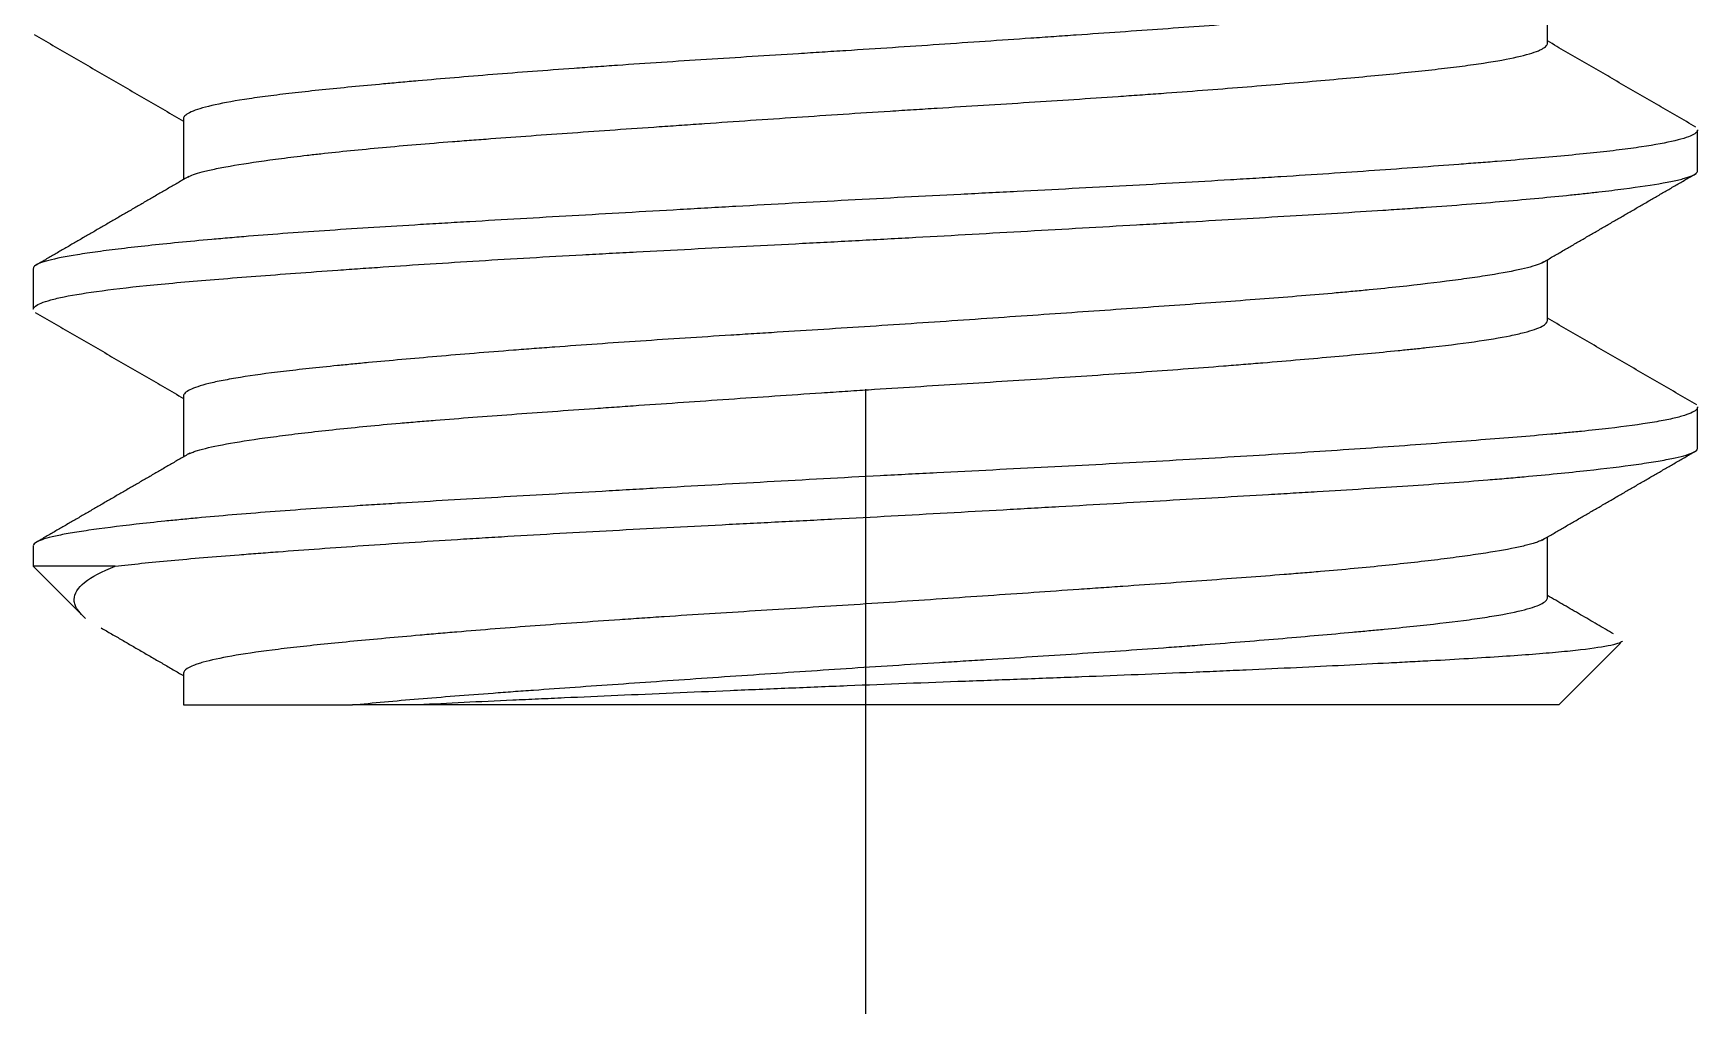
# Model space of a CAD drawing. Extents: x 1571 to 2360, y 0 to 579.
# Drawn here: x 2090.87 to 2096.87, y 173.45 to 176.96 of the extents above; entities that cross this region are included whole.
import ezdxf

# ---------------------------------------------------------------- set-up
doc = ezdxf.new("R2010")
doc.units = 0
doc.header["$LTSCALE"] = 10
doc.header["$MEASUREMENT"] = 0
doc.linetypes.add('CENTER', pattern=[2, 1.25, -0.25, 0.25, -0.25])
doc.layers.add('1', color=7, linetype='CONTINUOUS')

msp = doc.modelspace()

# ---------------------------------------------------------------- linework, layer by layer
at = {"layer": '1', "color": 1, "linetype": 'CENTER', "lineweight": -3}
msp.add_line((2093.8741, 270.6755), (2093.8741, 167.897), dxfattribs=at)
at = {"layer": '1', "color": 7, "linetype": 'Continuous', "lineweight": -3}
for p, q in [((2096.3326, 176.9215), (2096.3326, 177.1418)), ((2091.4156, 176.651), (2091.4156, 176.4309)), ((2096.8741, 176.4638), (2096.8741, 176.6091)), ((2096.3326, 175.922), (2096.3326, 176.1417)), ((2090.8741, 176.1095), (2090.8741, 175.9635)), ((2091.4156, 175.6504), (2091.4156, 175.4308)), ((2096.8741, 175.4629), (2096.8741, 175.6088)), ((2090.8741, 175.1089), (2090.8741, 175.0363)), ((2096.3326, 174.9218), (2096.3326, 175.1417)), ((2090.8741, 175.0363), (2091.0629, 174.8474)), ((2091.1697, 175.0363), (2090.8741, 175.0363)), ((2096.3741, 174.5363), (2096.5965, 174.7587)), ((2091.4156, 174.6508), (2091.4156, 174.5363)), ((2091.4156, 174.5363), (2092.0244, 174.5363)), ((2096.3741, 174.5363), (2092.262, 174.5363))]:
    msp.add_line(p, q, dxfattribs=at)
for points, knots in [([(2096.3176, 177.133), (2096.3071, 177.127), (2096.2911, 177.1212), (2096.2633, 177.1135), (2096.2564, 177.1117), (2096.2418, 177.1082), (2096.234, 177.1064), (2096.2092, 177.1011), (2096.1909, 177.0975), (2096.1309, 177.0868), (2096.0839, 177.0795), (2096.003, 177.0684), (2095.9599, 177.0627), (2095.9129, 177.057), (2095.8806, 177.0532), (2095.8641, 177.0513), (2095.7798, 177.0418), (2095.7068, 177.0343), (2095.5499, 177.0197), (2095.466, 177.0127), (2095.3318, 177.0021), (2095.2856, 176.9986), (2095.1916, 176.9915), (2095.1437, 176.988), (2094.9976, 176.9774), (2094.8969, 176.9703), (2094.7406, 176.9593), (2094.6877, 176.9556), (2094.6071, 176.95), (2094.5799, 176.9481), (2094.5254, 176.9443), (2094.4981, 176.9424), (2094.3612, 176.933), (2094.2508, 176.9254), (2094.0282, 176.9103), (2093.916, 176.9029), (2093.7745, 176.8938), (2093.7461, 176.892), (2093.6895, 176.8884), (2093.6614, 176.8866), (2093.5772, 176.8814), (2093.5214, 176.8779), (2093.3555, 176.8674), (2093.2466, 176.8605), (2093.0857, 176.8499), (2093.0325, 176.8463), (2092.9534, 176.8409), (2092.9271, 176.8391), (2092.8751, 176.8354), (2092.8493, 176.8336), (2092.7219, 176.8244), (2092.6241, 176.817), (2092.4365, 176.802), (2092.3468, 176.7944), (2092.2399, 176.785), (2092.2187, 176.7831), (2092.1773, 176.7794), (2092.157, 176.7775), (2092.0972, 176.772), (2092.0589, 176.7685), (2091.9483, 176.7578), (2091.8805, 176.7509), (2091.7879, 176.7404), (2091.7586, 176.7368), (2091.7169, 176.7315), (2091.7034, 176.7297), (2091.6774, 176.7261), (2091.6649, 176.7243), (2091.6046, 176.7153), (2091.5636, 176.708), (2091.4961, 176.6931), (2091.4695, 176.6856), (2091.4314, 176.6702), (2091.4203, 176.6626), (2091.4162, 176.654), (2091.4158, 176.6528), (2091.4157, 176.6515)], [0, 0, 0, 0, 0.038513, 0.038513, 0.049868, 0.049868, 0.061223, 0.061223, 0.083934, 0.083934, 0.129356, 0.129356, 0.152066, 0.163422, 0.163422, 0.174777, 0.174777, 0.220198, 0.220198, 0.26562, 0.26562, 0.28833, 0.28833, 0.311041, 0.311041, 0.356462, 0.356462, 0.379173, 0.379173, 0.390528, 0.390528, 0.401884, 0.401884, 0.447305, 0.447305, 0.492726, 0.492726, 0.504082, 0.504082, 0.515437, 0.515437, 0.538148, 0.538148, 0.583569, 0.583569, 0.60628, 0.60628, 0.617635, 0.617635, 0.628991, 0.628991, 0.674412, 0.674412, 0.719833, 0.719833, 0.731189, 0.731189, 0.742544, 0.742544, 0.765255, 0.765255, 0.810676, 0.810676, 0.833387, 0.833387, 0.844742, 0.844742, 0.856097, 0.856097, 0.901519, 0.901519, 0.94694, 0.94694, 0.992361, 0.992361, 1, 1, 1, 1]), ([(2091.4308, 176.4397), (2091.4419, 176.4459), (2091.4592, 176.4521), (2091.4956, 176.4619), (2091.5106, 176.4654), (2091.5445, 176.4726), (2091.5632, 176.4761), (2091.6245, 176.4869), (2091.6723, 176.4942), (2091.7542, 176.5054), (2091.7977, 176.511), (2091.845, 176.5167), (2091.8775, 176.5205), (2091.8942, 176.5224), (2091.9796, 176.5319), (2092.0534, 176.5394), (2092.2115, 176.5539), (2092.2958, 176.561), (2092.4079, 176.5698), (2092.4307, 176.5715), (2092.4769, 176.575), (2092.5004, 176.5768), (2092.5715, 176.5821), (2092.6196, 176.5856), (2092.7666, 176.5963), (2092.8677, 176.6034), (2093.0242, 176.6144), (2093.1036, 176.6199), (2093.1848, 176.6255), (2093.2394, 176.6293), (2093.2669, 176.6312), (2093.4044, 176.6408), (2093.5151, 176.6484), (2093.7379, 176.6634), (2093.85, 176.6708), (2093.991, 176.6798), (2094.0192, 176.6816), (2094.0758, 176.6852), (2094.1041, 176.687), (2094.1885, 176.6923), (2094.2443, 176.6958), (2094.4102, 176.7062), (2094.519, 176.7131), (2094.6792, 176.7237), (2094.7586, 176.7291), (2094.8369, 176.7345), (2094.8889, 176.7382), (2094.9146, 176.7401), (2095.042, 176.7493), (2095.2371, 176.7642), (2095.4152, 176.7793), (2095.5424, 176.7906), (2095.5837, 176.7943), (2095.6631, 176.8016), (2095.7013, 176.8052), (2095.8111, 176.8158), (2095.8781, 176.8227), (2095.9695, 176.8333), (2095.9984, 176.8368), (2096.0395, 176.8421), (2096.0528, 176.8439), (2096.0785, 176.8475), (2096.0909, 176.8493), (2096.1505, 176.8584), (2096.2309, 176.873), (2096.2823, 176.8882), (2096.3051, 176.8977), (2096.3092, 176.8996), (2096.3163, 176.9035), (2096.3194, 176.9054), (2096.3273, 176.911), (2096.3305, 176.9148), (2096.3324, 176.9198), (2096.3326, 176.9212), (2096.3326, 176.9225)], [0, 0, 0, 0, 0.04058, 0.04058, 0.063225, 0.063225, 0.08587, 0.08587, 0.131159, 0.131159, 0.153804, 0.165127, 0.165127, 0.176449, 0.176449, 0.221739, 0.221739, 0.267029, 0.267029, 0.278352, 0.278352, 0.289674, 0.289674, 0.312319, 0.312319, 0.357609, 0.357609, 0.380254, 0.391576, 0.391576, 0.402899, 0.402899, 0.448189, 0.448189, 0.493478, 0.493478, 0.504801, 0.504801, 0.516123, 0.516123, 0.538768, 0.538768, 0.584058, 0.584058, 0.606703, 0.618026, 0.618026, 0.629348, 0.629348, 0.674638, 0.719928, 0.719928, 0.742573, 0.742573, 0.765218, 0.765218, 0.810507, 0.810507, 0.833152, 0.833152, 0.844475, 0.844475, 0.855797, 0.855797, 0.901087, 0.946377, 0.946377, 0.9577, 0.9577, 0.969022, 0.969022, 0.991667, 0.991667, 1, 1, 1, 1]), ([(2096.874, 176.6107), (2096.8742, 176.6088), (2096.8738, 176.6068), (2096.8707, 176.6012), (2096.8663, 176.5974), (2096.8462, 176.586), (2096.8012, 176.5708), (2096.7209, 176.556), (2096.6594, 176.5469), (2096.6465, 176.545), (2096.6196, 176.5414), (2096.5778, 176.536), (2096.5315, 176.5307), (2096.4331, 176.5203), (2096.3598, 176.5135), (2096.2383, 176.5032), (2096.1959, 176.4997), (2096.1293, 176.4945), (2096.1066, 176.4927), (2096.0602, 176.4892), (2096.0367, 176.4874), (2095.9172, 176.4784), (2095.8159, 176.4709), (2095.6021, 176.4559), (2095.4897, 176.4484), (2095.3419, 176.4391), (2095.312, 176.4372), (2095.2515, 176.4335), (2095.1602, 176.428), (2095.0673, 176.4225), (2094.8792, 176.4119), (2094.7508, 176.405), (2094.554, 176.3947), (2094.4876, 176.3912), (2094.387, 176.3861), (2094.3532, 176.3844), (2094.2855, 176.3809), (2094.2517, 176.3792), (2094.0824, 176.3706), (2093.9472, 176.3636), (2093.6771, 176.3491), (2093.5421, 176.3415), (2093.3736, 176.332), (2093.3399, 176.3301), (2093.2727, 176.3263), (2093.1725, 176.3206), (2093.0741, 176.3149), (2092.8797, 176.3038), (2092.7532, 176.2965), (2092.5683, 176.2858), (2092.5074, 176.2823), (2092.4174, 176.277), (2092.3875, 176.2753), (2092.3284, 176.2718), (2092.2993, 176.27), (2092.1554, 176.2614), (2092.0462, 176.2546), (2091.8394, 176.2408), (2091.7418, 176.2337), (2091.6272, 176.2244), (2091.6046, 176.2225), (2091.5605, 176.2187), (2091.4958, 176.2131), (2091.4356, 176.2074), (2091.321, 176.1962), (2091.2525, 176.1888), (2091.1614, 176.1778), (2091.1331, 176.1742), (2091.0935, 176.1688), (2091.0808, 176.167), (2091.0566, 176.1634), (2091.045, 176.1616), (2090.9902, 176.1529), (2090.9207, 176.1392), (2090.8867, 176.1257), (2090.877, 176.1169), (2090.8756, 176.1151), (2090.8744, 176.1122), (2090.8741, 176.1111), (2090.8741, 176.11)], [0, 0, 0, 0, 0.011568, 0.011568, 0.03315, 0.03315, 0.076313, 0.119476, 0.119476, 0.130266, 0.130266, 0.141057, 0.162639, 0.162639, 0.205802, 0.205802, 0.227383, 0.227383, 0.238174, 0.238174, 0.248965, 0.248965, 0.292128, 0.292128, 0.335291, 0.335291, 0.346081, 0.346081, 0.356872, 0.378453, 0.378453, 0.421616, 0.421616, 0.443198, 0.443198, 0.453989, 0.453989, 0.464779, 0.464779, 0.507942, 0.507942, 0.551105, 0.551105, 0.561896, 0.561896, 0.572687, 0.594268, 0.594268, 0.637431, 0.637431, 0.659013, 0.659013, 0.669804, 0.669804, 0.680594, 0.680594, 0.723757, 0.723757, 0.76692, 0.76692, 0.777711, 0.777711, 0.788502, 0.810083, 0.810083, 0.853246, 0.853246, 0.874828, 0.874828, 0.885618, 0.885618, 0.896409, 0.896409, 0.939572, 0.982735, 0.982735, 0.993526, 0.993526, 1, 1, 1, 1]), ([(2090.8741, 175.9634), (2090.8746, 175.9706), (2090.884, 175.978), (2090.9117, 175.9893), (2090.9233, 175.9931), (2090.9441, 175.9988), (2090.9517, 176.0007), (2090.9679, 176.0045), (2090.9766, 176.0064), (2091.0227, 176.0157), (2091.1136, 176.0304), (2091.2378, 176.0444), (2091.3438, 176.0548), (2091.3814, 176.0583), (2091.4599, 176.0652), (2091.5009, 176.0686), (2091.6288, 176.0789), (2091.7208, 176.0859), (2091.8688, 176.0969), (2091.9198, 176.1006), (2091.9989, 176.1063), (2092.0257, 176.1082), (2092.0802, 176.112), (2092.1077, 176.1139), (2092.2465, 176.1233), (2092.4774, 176.1383), (2092.7252, 176.1526), (2092.8855, 176.1615), (2092.9179, 176.1632), (2092.9831, 176.1667), (2093.0811, 176.172), (2093.1799, 176.1771), (2093.3786, 176.1873), (2093.5123, 176.1941), (2093.7149, 176.2045), (2093.7828, 176.208), (2093.8851, 176.2134), (2093.9193, 176.2153), (2093.9878, 176.219), (2094.0219, 176.2208), (2094.1919, 176.2302), (2094.4604, 176.2453), (2094.722, 176.2603), (2094.8832, 176.2696), (2094.9154, 176.2714), (2094.9793, 176.2751), (2095.0743, 176.2806), (2095.1667, 176.2859), (2095.3479, 176.2965), (2095.4641, 176.3033), (2095.6315, 176.3136), (2095.6862, 176.317), (2095.7663, 176.3222), (2095.7928, 176.324), (2095.8449, 176.3275), (2095.8705, 176.3293), (2095.9964, 176.3381), (2096.0899, 176.3454), (2096.2631, 176.3603), (2096.3428, 176.3678), (2096.4335, 176.3772), (2096.4512, 176.3791), (2096.4856, 176.3829), (2096.5354, 176.3885), (2096.5804, 176.3939), (2096.664, 176.4048), (2096.7111, 176.4118), (2096.7691, 176.4221), (2096.7862, 176.4256), (2096.8087, 176.4307), (2096.8156, 176.4325), (2096.8283, 176.4359), (2096.8341, 176.4376), (2096.8599, 176.4462), (2096.8713, 176.453), (2096.874, 176.4614), (2096.8742, 176.4626), (2096.874, 176.4639)], [0, 0, 0, 0, 0.042818, 0.042818, 0.064399, 0.064399, 0.07519, 0.07519, 0.085981, 0.085981, 0.129144, 0.172307, 0.172307, 0.193889, 0.193889, 0.21547, 0.21547, 0.258633, 0.258633, 0.280215, 0.280215, 0.291005, 0.291005, 0.301796, 0.301796, 0.344959, 0.388122, 0.388122, 0.398913, 0.398913, 0.409704, 0.431285, 0.431285, 0.474448, 0.474448, 0.49603, 0.49603, 0.50682, 0.50682, 0.517611, 0.517611, 0.560774, 0.603937, 0.603937, 0.614728, 0.614728, 0.625519, 0.6471, 0.6471, 0.690263, 0.690263, 0.711845, 0.711845, 0.722635, 0.722635, 0.733426, 0.733426, 0.776589, 0.776589, 0.819752, 0.819752, 0.830543, 0.830543, 0.841334, 0.862915, 0.862915, 0.906078, 0.906078, 0.92766, 0.92766, 0.93845, 0.93845, 0.949241, 0.949241, 0.992404, 0.992404, 1, 1, 1, 1]), ([(2096.32, 176.1344), (2096.3182, 176.1333), (2096.3163, 176.1322), (2096.3005, 176.1242), (2096.2792, 176.1173), (2096.2217, 176.1033), (2096.1856, 176.0962), (2096.1309, 176.0871), (2096.1195, 176.0852), (2096.0958, 176.0816), (2096.0836, 176.0797), (2096.0456, 176.0742), (2096.0187, 176.0705), (2095.9331, 176.0593), (2095.8697, 176.0517), (2095.7648, 176.0404), (2095.7283, 176.0367), (2095.6709, 176.031), (2095.6514, 176.0292), (2095.6119, 176.0255), (2095.5918, 176.0237), (2095.49, 176.0146), (2095.4037, 176.0077), (2095.222, 175.9937), (2095.1266, 175.9867), (2094.9761, 175.9759), (2094.9252, 175.9723), (2094.8224, 175.9651), (2094.7704, 175.9614), (2094.6125, 175.9504), (2094.5049, 175.9429), (2094.3399, 175.9315), (2094.2843, 175.9277), (2094.172, 175.92), (2094.1158, 175.9162), (2093.9476, 175.905), (2093.8355, 175.8977), (2093.6678, 175.887), (2093.5839, 175.8818), (2093.5002, 175.8765), (2093.4444, 175.873), (2093.4164, 175.8713), (2093.2774, 175.8625), (2093.1689, 175.8555), (2092.9574, 175.8413), (2092.8544, 175.8341), (2092.729, 175.8248), (2092.7041, 175.823), (2092.6546, 175.8192), (2092.63, 175.8173), (2092.5572, 175.8116), (2092.5099, 175.8079), (2092.3718, 175.7965), (2092.2847, 175.789), (2092.1614, 175.7779), (2092.1215, 175.7743), (2092.0636, 175.7689), (2092.0446, 175.7671), (2092.0073, 175.7635), (2091.9889, 175.7617), (2091.8992, 175.7528), (2091.7694, 175.7389), (2091.6657, 175.7248), (2091.6093, 175.7157), (2091.5985, 175.7138), (2091.5776, 175.7101), (2091.5676, 175.7083), (2091.5391, 175.7027), (2091.5221, 175.699), (2091.4766, 175.6877), (2091.4538, 175.6801), (2091.4309, 175.6688), (2091.4222, 175.6631), (2091.4179, 175.6575), (2091.4163, 175.6543), (2091.4159, 175.653), (2091.4157, 175.6516)], [0, 0, 0, 0, 0.006883, 0.006883, 0.052173, 0.052173, 0.097463, 0.097463, 0.108786, 0.108786, 0.120108, 0.120108, 0.142753, 0.142753, 0.188043, 0.188043, 0.210688, 0.210688, 0.22201, 0.22201, 0.233333, 0.233333, 0.278622, 0.278622, 0.323912, 0.323912, 0.346557, 0.346557, 0.369202, 0.369202, 0.414492, 0.414492, 0.437137, 0.437137, 0.459782, 0.459782, 0.505071, 0.505071, 0.527716, 0.539039, 0.539039, 0.550361, 0.550361, 0.595651, 0.595651, 0.640941, 0.640941, 0.652263, 0.652263, 0.663586, 0.663586, 0.686231, 0.686231, 0.731521, 0.731521, 0.754165, 0.754165, 0.765488, 0.765488, 0.77681, 0.77681, 0.8221, 0.86739, 0.86739, 0.878712, 0.878712, 0.890035, 0.890035, 0.91268, 0.91268, 0.95797, 0.95797, 0.980615, 0.991937, 0.991937, 1, 1, 1, 1]), ([(2091.4334, 175.4411), (2091.4347, 175.4417), (2091.436, 175.4424), (2091.4411, 175.4448), (2091.4454, 175.4465), (2091.4548, 175.4501), (2091.46, 175.4518), (2091.4884, 175.4606), (2091.5485, 175.4745), (2091.6375, 175.489), (2091.7024, 175.4983), (2091.7159, 175.5002), (2091.7436, 175.5039), (2091.7578, 175.5058), (2091.8017, 175.5114), (2091.8325, 175.5152), (2091.9295, 175.5265), (2092.0001, 175.534), (2092.1151, 175.5451), (2092.1549, 175.5488), (2092.217, 175.5542), (2092.2382, 175.556), (2092.2809, 175.5596), (2092.3025, 175.5614), (2092.4119, 175.5702), (2092.5036, 175.5771), (2092.6952, 175.5912), (2092.795, 175.5983), (2092.9251, 175.6074), (2092.9514, 175.6093), (2093.0041, 175.613), (2093.0306, 175.6148), (2093.1103, 175.6204), (2093.1638, 175.6241), (2093.3258, 175.6353), (2093.4355, 175.6429), (2093.6027, 175.6543), (2093.6589, 175.6581), (2093.7438, 175.6638), (2093.7722, 175.6656), (2093.8287, 175.6694), (2093.8569, 175.6712), (2093.9976, 175.6803), (2094.1094, 175.6873), (2094.3313, 175.7012), (2094.4414, 175.7081), (2094.6598, 175.7224), (2094.7656, 175.7295), (2094.9705, 175.744), (2095.0697, 175.7514), (2095.1894, 175.7608), (2095.2132, 175.7627), (2095.2602, 175.7665), (2095.2836, 175.7684), (2095.3527, 175.7741), (2095.3974, 175.7779), (2095.5274, 175.7892), (2095.6087, 175.7965), (2095.7224, 175.8072), (2095.7773, 175.8125), (2095.829, 175.8178), (2095.8628, 175.8213), (2095.8794, 175.8231), (2095.9601, 175.8319), (2096.0175, 175.8389), (2096.1186, 175.8532), (2096.1622, 175.8604), (2096.2081, 175.8697), (2096.2168, 175.8716), (2096.2333, 175.8754), (2096.2412, 175.8773), (2096.2632, 175.8829), (2096.2759, 175.8867), (2096.3083, 175.8981), (2096.3223, 175.9057), (2096.3313, 175.9163), (2096.3326, 175.9194), (2096.3326, 175.9225)], [0, 0, 0, 0, 0.004179, 0.004179, 0.015534, 0.015534, 0.026889, 0.026889, 0.072311, 0.117732, 0.117732, 0.129088, 0.129088, 0.140443, 0.140443, 0.163154, 0.163154, 0.208575, 0.208575, 0.231286, 0.231286, 0.242642, 0.242642, 0.253997, 0.253997, 0.299418, 0.299418, 0.34484, 0.34484, 0.356195, 0.356195, 0.367551, 0.367551, 0.390261, 0.390261, 0.435683, 0.435683, 0.458394, 0.458394, 0.469749, 0.469749, 0.481104, 0.481104, 0.526526, 0.526526, 0.571947, 0.571947, 0.617369, 0.617369, 0.66279, 0.66279, 0.674146, 0.674146, 0.685501, 0.685501, 0.708212, 0.708212, 0.753633, 0.753633, 0.776344, 0.787699, 0.787699, 0.799055, 0.799055, 0.844476, 0.844476, 0.889898, 0.889898, 0.901253, 0.901253, 0.912608, 0.912608, 0.935319, 0.935319, 0.980741, 0.980741, 1, 1, 1, 1]), ([(2096.874, 175.6108), (2096.8745, 175.6073), (2096.8727, 175.6037), (2096.8607, 175.5926), (2096.8435, 175.585), (2096.8103, 175.5754), (2096.8031, 175.5735), (2096.7875, 175.5697), (2096.7626, 175.5641), (2096.7328, 175.5585), (2096.6668, 175.5475), (2096.6143, 175.5403), (2096.5227, 175.5298), (2096.49, 175.5262), (2096.4376, 175.521), (2096.4196, 175.5193), (2096.3829, 175.5158), (2096.3641, 175.5141), (2096.2677, 175.5055), (2096.1837, 175.4987), (2096.0017, 175.4846), (2095.9037, 175.4773), (2095.7461, 175.466), (2095.6923, 175.4622), (2095.5824, 175.4547), (2095.5263, 175.4509), (2095.3546, 175.4397), (2095.2355, 175.4324), (2095.05, 175.4215), (2094.987, 175.418), (2094.8585, 175.4108), (2094.7939, 175.4073), (2094.5986, 175.3969), (2094.4667, 175.3902), (2094.2662, 175.38), (2094.199, 175.3765), (2094.0637, 175.3696), (2093.9955, 175.3661), (2093.79, 175.3553), (2093.6544, 175.3478), (2093.386, 175.3328), (2093.2531, 175.3252), (2093.0888, 175.3158), (2093.056, 175.3139), (2092.9906, 175.3102), (2092.958, 175.3083), (2092.8605, 175.3027), (2092.7966, 175.299), (2092.6083, 175.2882), (2092.487, 175.2812), (2092.3115, 175.2708), (2092.2541, 175.2673), (2092.1696, 175.2622), (2092.1417, 175.2605), (2092.0864, 175.257), (2092.059, 175.2553), (2091.9239, 175.2466), (2091.8227, 175.2396), (2091.6338, 175.2252), (2091.5461, 175.2177), (2091.4448, 175.2083), (2091.425, 175.2064), (2091.3862, 175.2026), (2091.3673, 175.2007), (2091.3118, 175.195), (2091.2771, 175.1913), (2091.1791, 175.1802), (2091.1222, 175.173), (2091.0495, 175.1624), (2091.0273, 175.1589), (2090.9973, 175.1537), (2090.9878, 175.1519), (2090.9699, 175.1485), (2090.9615, 175.1467), (2090.9223, 175.1381), (2090.9004, 175.1313), (2090.879, 175.1198), (2090.8745, 175.1152), (2090.8741, 175.1103)], [0, 0, 0, 0, 0.021409, 0.021409, 0.064572, 0.064572, 0.075363, 0.075363, 0.086153, 0.107735, 0.107735, 0.150898, 0.150898, 0.172479, 0.172479, 0.18327, 0.18327, 0.194061, 0.194061, 0.237224, 0.237224, 0.280387, 0.280387, 0.301968, 0.301968, 0.32355, 0.32355, 0.366713, 0.366713, 0.388294, 0.388294, 0.409876, 0.409876, 0.453039, 0.453039, 0.47462, 0.47462, 0.496202, 0.496202, 0.539364, 0.539364, 0.582527, 0.582527, 0.593318, 0.593318, 0.604109, 0.604109, 0.62569, 0.62569, 0.668853, 0.668853, 0.690435, 0.690435, 0.701226, 0.701226, 0.712016, 0.712016, 0.755179, 0.755179, 0.798342, 0.798342, 0.809133, 0.809133, 0.819924, 0.819924, 0.841505, 0.841505, 0.884668, 0.884668, 0.90625, 0.90625, 0.91704, 0.91704, 0.927831, 0.927831, 0.970994, 0.970994, 1, 1, 1, 1]), ([(2091.1697, 175.0363), (2091.229, 175.0434), (2091.2961, 175.0503), (2091.4451, 175.0641), (2091.5271, 175.0709), (2091.6389, 175.0796), (2091.6618, 175.0814), (2091.7084, 175.0849), (2091.7323, 175.0867), (2091.805, 175.0922), (2091.8549, 175.0959), (2092.0086, 175.1071), (2092.1163, 175.1146), (2092.286, 175.1258), (2092.3438, 175.1295), (2092.4326, 175.1351), (2092.4626, 175.137), (2092.5232, 175.1406), (2092.5538, 175.1425), (2092.7084, 175.1517), (2092.8346, 175.1587), (2093.0922, 175.1726), (2093.2235, 175.1794), (2093.3909, 175.1879), (2093.4246, 175.1897), (2093.4922, 175.1931), (2093.5262, 175.1948), (2093.6283, 175.2), (2093.6962, 175.2035), (2093.8996, 175.2141), (2094.0347, 175.2215), (2094.2366, 175.2327), (2094.3037, 175.2365), (2094.4042, 175.2422), (2094.4377, 175.2441), (2094.5046, 175.2479), (2094.5381, 175.2498), (2094.7044, 175.2593), (2094.8339, 175.2667), (2095.0859, 175.2812), (2095.2084, 175.2883), (2095.3571, 175.297), (2095.3866, 175.2988), (2095.4452, 175.3023), (2095.4743, 175.304), (2095.5605, 175.3092), (2095.6163, 175.3127), (2095.7793, 175.323), (2095.8818, 175.3298), (2096.0264, 175.3406), (2096.0731, 175.3442), (2096.1408, 175.3498), (2096.1629, 175.3517), (2096.2065, 175.3554), (2096.2279, 175.3573), (2096.3324, 175.3668), (2096.4077, 175.3743), (2096.5424, 175.3891), (2096.6017, 175.3964), (2096.6658, 175.4053), (2096.6781, 175.4071), (2096.7017, 175.4107), (2096.713, 175.4124), (2096.745, 175.4177), (2096.7641, 175.4212), (2096.8144, 175.4315), (2096.8389, 175.4382), (2096.8621, 175.4485), (2096.8676, 175.4519), (2096.8724, 175.4572), (2096.8734, 175.459), (2096.8741, 175.4619), (2096.8741, 175.463), (2096.874, 175.4642)], [0, 0, 0, 0, 0.050241, 0.050241, 0.100482, 0.100482, 0.113043, 0.113043, 0.125603, 0.125603, 0.150723, 0.150723, 0.200964, 0.200964, 0.226085, 0.226085, 0.238645, 0.238645, 0.251206, 0.251206, 0.301447, 0.301447, 0.351688, 0.351688, 0.364248, 0.364248, 0.376808, 0.376808, 0.401929, 0.401929, 0.45217, 0.45217, 0.477291, 0.477291, 0.489851, 0.489851, 0.502411, 0.502411, 0.552652, 0.552652, 0.602893, 0.602893, 0.615454, 0.615454, 0.628014, 0.628014, 0.653134, 0.653134, 0.703376, 0.703376, 0.728496, 0.728496, 0.741056, 0.741056, 0.753617, 0.753617, 0.803858, 0.803858, 0.854099, 0.854099, 0.866659, 0.866659, 0.87922, 0.87922, 0.90434, 0.90434, 0.954581, 0.954581, 0.979702, 0.979702, 0.992262, 0.992262, 1, 1, 1, 1]), ([(2096.3203, 175.1346), (2096.3159, 175.1318), (2096.3103, 175.1291), (2096.2992, 175.1246), (2096.2944, 175.1228), (2096.2838, 175.1193), (2096.278, 175.1176), (2096.2592, 175.1123), (2096.2448, 175.1088), (2096.1963, 175.0982), (2096.1568, 175.0911), (2096.0869, 175.0802), (2096.0493, 175.0746), (2096.0076, 175.069), (2095.9789, 175.0652), (2095.9641, 175.0633), (2095.8881, 175.0539), (2095.8214, 175.0463), (2095.6765, 175.0314), (2095.5984, 175.0241), (2095.4933, 175.0151), (2095.4719, 175.0133), (2095.4284, 175.0098), (2095.4063, 175.008), (2095.3393, 175.0027), (2095.2937, 174.9992), (2095.1539, 174.9887), (2095.0569, 174.9817), (2094.9058, 174.9709), (2094.8289, 174.9655), (2094.7497, 174.96), (2094.6965, 174.9562), (2094.6697, 174.9544), (2094.5354, 174.945), (2094.3178, 174.9299), (2094.0949, 174.9148), (2093.9256, 174.9036), (2093.8687, 174.8998), (2093.7557, 174.8926), (2093.6995, 174.889), (2093.5319, 174.8785), (2093.4213, 174.8716), (2093.2574, 174.8612), (2093.2031, 174.8576), (2093.122, 174.8523), (2093.0951, 174.8505), (2093.0415, 174.8469), (2093.0149, 174.8451), (2092.8832, 174.8361), (2092.6799, 174.8215), (2092.4913, 174.8065), (2092.3781, 174.797), (2092.3557, 174.7951), (2092.3115, 174.7913), (2092.2898, 174.7894), (2092.2257, 174.7837), (2092.1844, 174.78), (2092.0648, 174.7691), (2091.9908, 174.7621), (2091.8883, 174.7515), (2091.8556, 174.748), (2091.8087, 174.7427), (2091.7934, 174.741), (2091.7637, 174.7374), (2091.7494, 174.7356), (2091.6798, 174.7268), (2091.6314, 174.7196), (2091.5485, 174.705), (2091.5141, 174.6976), (2091.4802, 174.6881), (2091.4739, 174.6862), (2091.4623, 174.6823), (2091.4569, 174.6804), (2091.4424, 174.6747), (2091.4347, 174.6709), (2091.4201, 174.6615), (2091.4157, 174.6559), (2091.4156, 174.6504)], [0, 0, 0, 0, 0.017702, 0.017702, 0.028992, 0.028992, 0.040282, 0.040282, 0.062861, 0.062861, 0.10802, 0.10802, 0.1306, 0.141889, 0.141889, 0.153179, 0.153179, 0.198338, 0.198338, 0.243497, 0.243497, 0.254787, 0.254787, 0.266076, 0.266076, 0.288656, 0.288656, 0.333815, 0.333815, 0.356394, 0.367684, 0.367684, 0.378974, 0.378974, 0.424133, 0.469292, 0.469292, 0.491871, 0.491871, 0.514451, 0.514451, 0.55961, 0.55961, 0.582189, 0.582189, 0.593479, 0.593479, 0.604768, 0.604768, 0.649927, 0.695086, 0.695086, 0.706376, 0.706376, 0.717666, 0.717666, 0.740245, 0.740245, 0.785404, 0.785404, 0.807984, 0.807984, 0.819273, 0.819273, 0.830563, 0.830563, 0.875722, 0.875722, 0.920881, 0.920881, 0.932171, 0.932171, 0.94346, 0.94346, 0.96604, 0.96604, 1, 1, 1, 1]), ([(2091.0482, 174.8621), (2091.0404, 174.8699), (2091.0343, 174.8777), (2091.027, 174.8908), (2091.0248, 174.896), (2091.022, 174.9064), (2091.0214, 174.9117), (2091.022, 174.9377), (2091.0346, 174.9582), (2091.0839, 174.998), (2091.1206, 175.0173), (2091.1697, 175.0363)], [0, 0, 0, 0, 0.1333, 0.1333, 0.21997, 0.21997, 0.30664, 0.30664, 0.65332, 0.65332, 1, 1, 1, 1]), ([(2092.0244, 174.5363), (2092.099, 174.5438), (2092.1786, 174.551), (2092.3478, 174.5652), (2092.4374, 174.5721), (2092.5556, 174.5809), (2092.5796, 174.5827), (2092.6282, 174.5863), (2092.6528, 174.588), (2092.7269, 174.5934), (2092.777, 174.597), (2092.9294, 174.6077), (2093.0337, 174.615), (2093.1943, 174.6262), (2093.2486, 174.63), (2093.3585, 174.6376), (2093.4143, 174.6414), (2093.5814, 174.6529), (2093.6931, 174.6604), (2093.917, 174.6752), (2094.0292, 174.6823), (2094.1697, 174.6911), (2094.1978, 174.6928), (2094.254, 174.6964), (2094.2819, 174.6981), (2094.3653, 174.7034), (2094.4203, 174.7069), (2094.5835, 174.7173), (2094.69, 174.7244), (2094.8462, 174.7352), (2094.8977, 174.7388), (2094.974, 174.7444), (2094.9993, 174.7462), (2095.0494, 174.75), (2095.0742, 174.7518), (2095.1965, 174.7612), (2095.2897, 174.7688), (2095.4668, 174.7838), (2095.5508, 174.7913), (2095.6498, 174.8004), (2095.6694, 174.8022), (2095.7076, 174.8058), (2095.7263, 174.8076), (2095.7812, 174.8129), (2095.8162, 174.8165), (2095.9163, 174.8269), (2095.9767, 174.8339), (2096.0577, 174.8445), (2096.083, 174.8481), (2096.1186, 174.8536), (2096.1301, 174.8554), (2096.152, 174.8591), (2096.1625, 174.8609), (2096.2125, 174.8701), (2096.2449, 174.8776), (2096.2951, 174.8927), (2096.3129, 174.9003), (2096.3254, 174.9098), (2096.3274, 174.9117), (2096.3305, 174.9154), (2096.3315, 174.9173), (2096.3325, 174.9204), (2096.3326, 174.9216), (2096.3326, 174.9228)], [0, 0, 0, 0, 0.056612, 0.056612, 0.113225, 0.113225, 0.127378, 0.127378, 0.141531, 0.141531, 0.169837, 0.169837, 0.226449, 0.226449, 0.254755, 0.254755, 0.283061, 0.283061, 0.339674, 0.339674, 0.396286, 0.396286, 0.410439, 0.410439, 0.424592, 0.424592, 0.452898, 0.452898, 0.50951, 0.50951, 0.537816, 0.537816, 0.55197, 0.55197, 0.566123, 0.566123, 0.622735, 0.622735, 0.679347, 0.679347, 0.6935, 0.6935, 0.707653, 0.707653, 0.735959, 0.735959, 0.792572, 0.792572, 0.820878, 0.820878, 0.835031, 0.835031, 0.849184, 0.849184, 0.905796, 0.905796, 0.962408, 0.962408, 0.976561, 0.976561, 0.990715, 0.990715, 1, 1, 1, 1]), ([(2096.6036, 174.7658), (2096.6028, 174.765), (2096.6017, 174.7642), (2096.5981, 174.762), (2096.5952, 174.7606), (2096.5842, 174.7565), (2096.5742, 174.7538), (2096.5358, 174.7455), (2096.4994, 174.74), (2096.4404, 174.7331), (2096.428, 174.7318), (2096.4016, 174.729), (2096.3877, 174.7277), (2096.3442, 174.7236), (2096.3127, 174.7209), (2096.2113, 174.7131), (2096.1343, 174.708), (2096.0047, 174.7002), (2095.9591, 174.6976), (2095.887, 174.6937), (2095.8623, 174.6924), (2095.8121, 174.6897), (2095.7866, 174.6883), (2095.6568, 174.6816), (2095.5459, 174.676), (2095.3693, 174.6675), (2095.3087, 174.6647), (2095.2152, 174.6604), (2095.1835, 174.659), (2095.1194, 174.6562), (2095.0872, 174.6548), (2094.9248, 174.6478), (2094.7915, 174.6424), (2094.5863, 174.6344), (2094.517, 174.6317), (2094.4118, 174.6277), (2094.3765, 174.6264), (2094.3054, 174.6237), (2094.2698, 174.6224), (2094.0919, 174.6157), (2093.9501, 174.6104), (2093.7381, 174.6019), (2093.6675, 174.599), (2093.5618, 174.5946), (2093.5266, 174.5932), (2093.4563, 174.5902), (2093.4211, 174.5887), (2093.2468, 174.5813), (2093.1119, 174.5755), (2092.916, 174.567), (2092.8518, 174.5641), (2092.7572, 174.5599), (2092.7259, 174.5585), (2092.664, 174.5557), (2092.6332, 174.5543), (2092.482, 174.5474), (2092.3683, 174.5419), (2092.262, 174.5363)], [0, 0, 0, 0, 0.010899, 0.010899, 0.028883, 0.028883, 0.06485, 0.06485, 0.136785, 0.136785, 0.154768, 0.154768, 0.172752, 0.172752, 0.208719, 0.208719, 0.280654, 0.280654, 0.316621, 0.316621, 0.334605, 0.334605, 0.352588, 0.352588, 0.424523, 0.424523, 0.46049, 0.46049, 0.478474, 0.478474, 0.496458, 0.496458, 0.568392, 0.568392, 0.60436, 0.60436, 0.622343, 0.622343, 0.640327, 0.640327, 0.712262, 0.712262, 0.748229, 0.748229, 0.766212, 0.766212, 0.784196, 0.784196, 0.856131, 0.856131, 0.892098, 0.892098, 0.910082, 0.910082, 0.928065, 0.928065, 1, 1, 1, 1])]:
    msp.add_open_spline(points, degree=3, knots=knots, dxfattribs=at)
for points, degree in [([(2090.8772, 176.954), (2091.1464, 176.798), (2091.4156, 176.6417)], 2), ([(2096.8675, 176.6204), (2096.6, 176.7755), (2096.3326, 176.9308)], 2), ([(2091.4352, 176.4423), (2091.157, 176.2807), (2090.8787, 176.1193)], 2), ([(2096.3132, 176.1304), (2096.5914, 176.292), (2096.8699, 176.4534)], 2), ([(2090.8809, 175.952), (2091.1483, 175.797), (2091.4156, 175.6418)], 2), ([(2096.8711, 175.6184), (2096.6018, 175.7745), (2096.3326, 175.9308)], 2), ([(2096.314, 175.1309), (2096.5926, 175.2927), (2096.8712, 175.4542)], 2), ([(2091.438, 175.4438), (2091.1596, 175.2821), (2090.881, 175.1206)], 2), ([(2096.5715, 174.7921), (2096.3326, 174.9308)], 1), ([(2091.1192, 174.8137), (2091.2675, 174.7277), (2091.4156, 174.6417)], 2), ([(2092.262, 174.5363), (2092.1752, 174.5363), (2092.0959, 174.5363), (2092.0244, 174.5363)], 3)]:
    msp.add_open_spline(points, degree=degree, dxfattribs=at)

doc.saveas('drawing.dxf')
